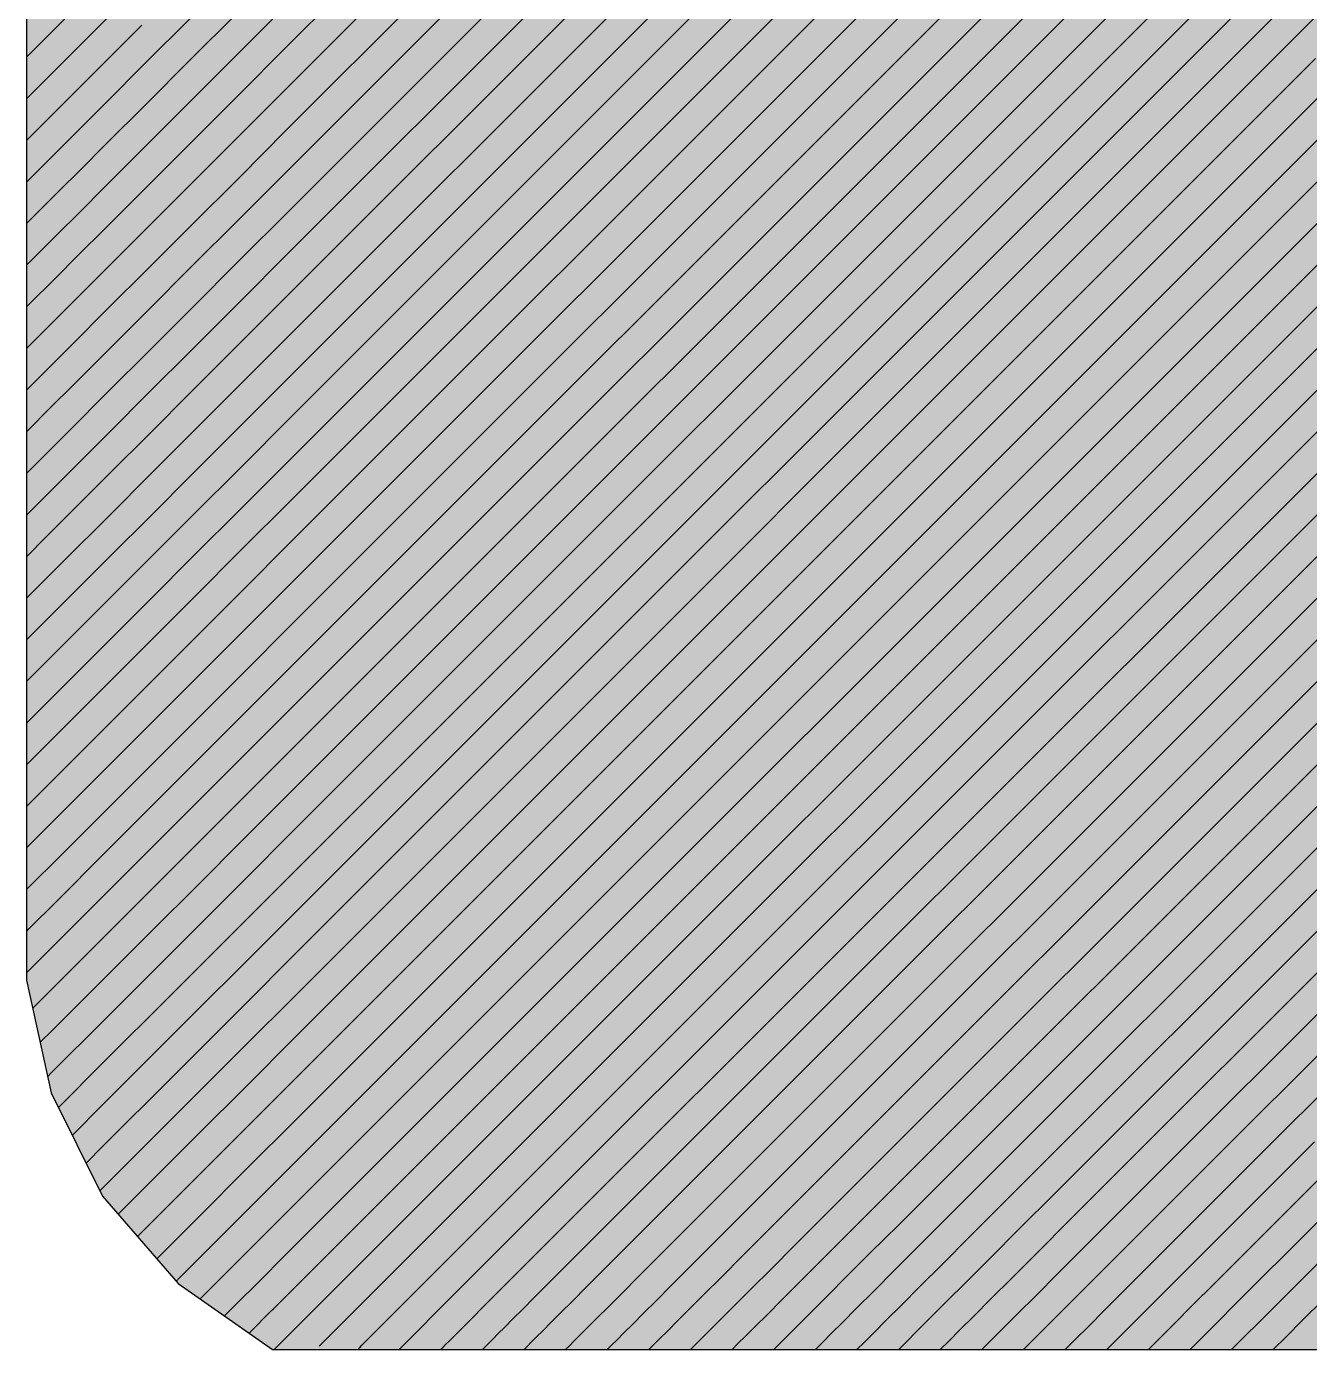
# Model space of a CAD drawing. Extents: x -15895 to 12929, y -2522 to 15173.
# Drawn here: x -8914.06 to -8903.16, y 11124.63 to 11135.87 of the extents above; entities that cross this region are included whole.
import ezdxf

# ---------------------------------------------------------------- set-up
doc = ezdxf.new("R2010")
doc.units = 0
doc.layers.add('MTH-CARIMBO-TXT1', color=1, linetype='Continuous')

msp = doc.modelspace()

# ---------------------------------------------------------------- linework, layer by layer
at = {"layer": 'MTH-CARIMBO-TXT1', "linetype": 'Continuous'}
for p, q in [((-8911.846, 11135.7), (-8907.101, 11140.445)), ((-8911.85, 11135.343), (-8906.941, 11140.251)), ((-8911.854, 11134.985), (-8906.782, 11140.057)), ((-8911.858, 11134.627), (-8906.622, 11139.863)), ((-8911.862, 11134.27), (-8906.463, 11139.669)), ((-8911.866, 11133.912), (-8906.303, 11139.475)), ((-8911.87, 11133.555), (-8906.144, 11139.281)), ((-8911.874, 11133.197), (-8905.984, 11139.087)), ((-8911.878, 11132.84), (-8905.825, 11138.893)), ((-8911.882, 11132.482), (-8905.665, 11138.699)), ((-8911.886, 11132.125), (-8905.506, 11138.505)), ((-8911.89, 11131.767), (-8905.346, 11138.311)), ((-8911.894, 11131.409), (-8905.187, 11138.116)), ((-8911.898, 11131.052), (-8905.027, 11137.922)), ((-8911.902, 11130.694), (-8904.868, 11137.728)), ((-8911.906, 11130.337), (-8904.708, 11137.534)), ((-8911.91, 11129.979), (-8904.549, 11137.34)), ((-8911.914, 11129.622), (-8904.389, 11137.146)), ((-8911.918, 11129.264), (-8904.23, 11136.952)), ((-8911.922, 11128.907), (-8904.07, 11136.758)), ((-8911.926, 11128.549), (-8903.911, 11136.564)), ((-8911.93, 11128.191), (-8903.751, 11136.37)), ((-8911.934, 11127.834), (-8903.592, 11136.176)), ((-8912.279, 11135.62), (-8911.842, 11136.058)), ((-8903.273, 11135.788), (-8902.913, 11136.147)), ((-8914.061, 11135.606), (-8913.701, 11135.966)), ((-8913.588, 11135.726), (-8913.368, 11135.945)), ((-8913.072, 11135.534), (-8912.654, 11135.952)), ((-8912.658, 11135.594), (-8912.289, 11135.964)), ((-8911.938, 11127.476), (-8903.432, 11135.982)), ((-8913.37, 11135.59), (-8913.082, 11135.878)), ((-8913.717, 11135.596), (-8913.588, 11135.726)), ((-8911.942, 11127.119), (-8903.273, 11135.788)), ((-8912.662, 11135.237), (-8912.279, 11135.62)), ((-8912.269, 11135.276), (-8911.846, 11135.7)), ((-8914.061, 11135.253), (-8913.717, 11135.596)), ((-8913.599, 11135.361), (-8913.37, 11135.59)), ((-8913.371, 11135.235), (-8913.072, 11135.534)), ((-8913.062, 11135.191), (-8912.658, 11135.594)), ((-8911.946, 11126.761), (-8903.113, 11135.594)), ((-8911.95, 11126.404), (-8902.954, 11135.4)), ((-8913.733, 11135.226), (-8913.599, 11135.361)), ((-8912.666, 11134.879), (-8912.269, 11135.276)), ((-8912.26, 11134.932), (-8911.85, 11135.343)), ((-8914.061, 11134.899), (-8913.733, 11135.226)), ((-8913.609, 11134.997), (-8913.371, 11135.235)), ((-8913.373, 11134.88), (-8913.062, 11135.191)), ((-8913.052, 11134.847), (-8912.662, 11135.237)), ((-8911.954, 11126.046), (-8902.794, 11135.206)), ((-8913.75, 11134.857), (-8913.609, 11134.997)), ((-8912.25, 11134.588), (-8911.854, 11134.985)), ((-8911.958, 11125.688), (-8902.635, 11135.012)), ((-8914.061, 11134.545), (-8913.75, 11134.857)), ((-8913.62, 11134.633), (-8913.373, 11134.88)), ((-8913.375, 11134.525), (-8913.052, 11134.847)), ((-8913.042, 11134.503), (-8912.666, 11134.879)), ((-8912.67, 11134.522), (-8912.26, 11134.932)), ((-8911.962, 11125.331), (-8902.475, 11134.818)), ((-8913.766, 11134.487), (-8913.62, 11134.633)), ((-8912.24, 11134.245), (-8911.858, 11134.627)), ((-8911.966, 11124.973), (-8902.316, 11134.623)), ((-8914.061, 11134.192), (-8913.766, 11134.487)), ((-8913.631, 11134.268), (-8913.375, 11134.525)), ((-8913.376, 11134.169), (-8913.042, 11134.503)), ((-8913.032, 11134.16), (-8912.67, 11134.522)), ((-8912.674, 11134.164), (-8912.25, 11134.588)), ((-8911.953, 11124.632), (-8902.156, 11134.429)), ((-8913.782, 11134.117), (-8913.631, 11134.268)), ((-8912.231, 11133.901), (-8911.862, 11134.27)), ((-8913.642, 11133.904), (-8913.376, 11134.169)), ((-8913.378, 11133.814), (-8913.032, 11134.16)), ((-8913.023, 11133.816), (-8912.674, 11134.164)), ((-8912.678, 11133.807), (-8912.24, 11134.245)), ((-8911.512, 11124.72), (-8901.997, 11134.235)), ((-8914.061, 11133.838), (-8913.782, 11134.117)), ((-8911.07, 11124.808), (-8901.837, 11134.041)), ((-8913.798, 11133.747), (-8913.642, 11133.904)), ((-8913.653, 11133.54), (-8913.378, 11133.814)), ((-8913.38, 11133.459), (-8913.023, 11133.816)), ((-8912.682, 11133.449), (-8912.231, 11133.901)), ((-8912.221, 11133.557), (-8911.866, 11133.912)), ((-8910.628, 11124.897), (-8901.678, 11133.847)), ((-8914.061, 11133.485), (-8913.798, 11133.747)), ((-8913.013, 11133.472), (-8912.678, 11133.807)), ((-8910.187, 11124.985), (-8901.518, 11133.653)), ((-8913.815, 11133.378), (-8913.653, 11133.54)), ((-8913.381, 11133.104), (-8913.013, 11133.472)), ((-8912.686, 11133.092), (-8912.221, 11133.557)), ((-8912.211, 11133.213), (-8911.87, 11133.555)), ((-8914.061, 11133.131), (-8913.815, 11133.378)), ((-8913.663, 11133.175), (-8913.38, 11133.459)), ((-8913.003, 11133.129), (-8912.682, 11133.449)), ((-8909.745, 11125.073), (-8901.359, 11133.459)), ((-8909.303, 11125.161), (-8901.199, 11133.265)), ((-8913.831, 11133.008), (-8913.663, 11133.175)), ((-8912.69, 11132.734), (-8912.211, 11133.213)), ((-8912.202, 11132.869), (-8911.874, 11133.197)), ((-8913.674, 11132.811), (-8913.381, 11133.104)), ((-8913.383, 11132.749), (-8913.003, 11133.129)), ((-8912.993, 11132.785), (-8912.686, 11133.092)), ((-8908.862, 11125.249), (-8901.04, 11133.071)), ((-8914.061, 11132.778), (-8913.831, 11133.008)), ((-8913.847, 11132.638), (-8913.674, 11132.811)), ((-8912.694, 11132.377), (-8912.202, 11132.869)), ((-8912.192, 11132.525), (-8911.878, 11132.84)), ((-8908.42, 11125.337), (-8900.88, 11132.877)), ((-8913.685, 11132.446), (-8913.383, 11132.749)), ((-8913.385, 11132.393), (-8912.993, 11132.785)), ((-8912.983, 11132.442), (-8912.69, 11132.734)), ((-8914.061, 11132.424), (-8913.847, 11132.638)), ((-8907.978, 11125.425), (-8900.721, 11132.683)), ((-8912.698, 11132.019), (-8912.192, 11132.525)), ((-8912.182, 11132.181), (-8911.882, 11132.482)), ((-8907.537, 11125.513), (-8900.561, 11132.489)), ((-8913.863, 11132.268), (-8913.685, 11132.446)), ((-8913.696, 11132.082), (-8913.385, 11132.393)), ((-8913.386, 11132.038), (-8912.983, 11132.442)), ((-8912.973, 11132.098), (-8912.694, 11132.377)), ((-8914.061, 11132.071), (-8913.863, 11132.268)), ((-8907.095, 11125.601), (-8900.402, 11132.295)), ((-8912.702, 11131.662), (-8912.182, 11132.181)), ((-8912.173, 11131.838), (-8911.886, 11132.125)), ((-8913.88, 11131.898), (-8913.696, 11132.082)), ((-8913.707, 11131.718), (-8913.386, 11132.038)), ((-8913.388, 11131.683), (-8912.973, 11132.098)), ((-8912.963, 11131.754), (-8912.698, 11132.019)), ((-8906.653, 11125.689), (-8900.242, 11132.101)), ((-8906.212, 11125.778), (-8900.083, 11131.907)), ((-8914.061, 11131.717), (-8913.88, 11131.898)), ((-8912.706, 11131.304), (-8912.173, 11131.838)), ((-8913.896, 11131.529), (-8913.707, 11131.718)), ((-8913.718, 11131.353), (-8913.388, 11131.683)), ((-8913.389, 11131.328), (-8912.963, 11131.754)), ((-8912.163, 11131.494), (-8911.89, 11131.767)), ((-8905.77, 11125.866), (-8899.923, 11131.713)), ((-8912.953, 11131.411), (-8912.702, 11131.662)), ((-8914.061, 11131.363), (-8913.896, 11131.529)), ((-8912.71, 11130.947), (-8912.163, 11131.494)), ((-8905.328, 11125.954), (-8899.764, 11131.519)), ((-8913.912, 11131.159), (-8913.718, 11131.353)), ((-8913.391, 11130.973), (-8912.953, 11131.411)), ((-8912.153, 11131.15), (-8911.894, 11131.409)), ((-8913.728, 11130.989), (-8913.389, 11131.328)), ((-8912.943, 11131.067), (-8912.706, 11131.304)), ((-8904.887, 11126.042), (-8899.604, 11131.324)), ((-8914.061, 11131.01), (-8913.912, 11131.159)), ((-8912.714, 11130.589), (-8912.153, 11131.15)), ((-8904.445, 11126.13), (-8899.445, 11131.13)), ((-8913.393, 11130.617), (-8912.943, 11131.067)), ((-8912.144, 11130.806), (-8911.898, 11131.052)), ((-8913.928, 11130.789), (-8913.728, 11130.989)), ((-8913.739, 11130.625), (-8913.391, 11130.973)), ((-8912.933, 11130.723), (-8912.71, 11130.947)), ((-8904.004, 11126.218), (-8899.285, 11130.936)), ((-8914.061, 11130.656), (-8913.928, 11130.789)), ((-8912.718, 11130.232), (-8912.144, 11130.806)), ((-8913.394, 11130.262), (-8912.933, 11130.723)), ((-8912.134, 11130.462), (-8911.902, 11130.694)), ((-8903.562, 11126.306), (-8899.126, 11130.742)), ((-8913.944, 11130.419), (-8913.739, 11130.625)), ((-8913.75, 11130.26), (-8913.393, 11130.617)), ((-8912.923, 11130.38), (-8912.714, 11130.589)), ((-8912.722, 11129.874), (-8912.134, 11130.462)), ((-8914.061, 11130.303), (-8913.944, 11130.419)), ((-8913.396, 11129.907), (-8912.923, 11130.38)), ((-8912.124, 11130.118), (-8911.906, 11130.337)), ((-8913.961, 11130.049), (-8913.75, 11130.26)), ((-8913.761, 11129.896), (-8913.394, 11130.262)), ((-8912.913, 11130.036), (-8912.718, 11130.232)), ((-8912.726, 11129.517), (-8912.124, 11130.118)), ((-8914.061, 11129.949), (-8913.961, 11130.049)), ((-8913.398, 11129.552), (-8912.913, 11130.036)), ((-8913.977, 11129.68), (-8913.761, 11129.896)), ((-8913.772, 11129.531), (-8913.396, 11129.907)), ((-8912.115, 11129.774), (-8911.91, 11129.979)), ((-8912.903, 11129.692), (-8912.722, 11129.874)), ((-8912.73, 11129.159), (-8912.115, 11129.774)), ((-8914.061, 11129.596), (-8913.977, 11129.68)), ((-8913.399, 11129.197), (-8912.903, 11129.692)), ((-8913.782, 11129.167), (-8913.398, 11129.552)), ((-8912.105, 11129.43), (-8911.914, 11129.622)), ((-8913.993, 11129.31), (-8913.772, 11129.531)), ((-8912.894, 11129.349), (-8912.726, 11129.517)), ((-8912.734, 11128.802), (-8912.105, 11129.43)), ((-8913.401, 11128.842), (-8912.894, 11129.349)), ((-8914.061, 11129.242), (-8913.993, 11129.31)), ((-8912.095, 11129.087), (-8911.918, 11129.264)), ((-8914.009, 11128.94), (-8913.782, 11129.167)), ((-8913.793, 11128.803), (-8913.399, 11129.197)), ((-8912.884, 11129.005), (-8912.73, 11129.159)), ((-8913.403, 11128.486), (-8912.884, 11129.005)), ((-8912.737, 11128.444), (-8912.095, 11129.087)), ((-8914.061, 11128.889), (-8914.009, 11128.94)), ((-8912.085, 11128.743), (-8911.922, 11128.907)), ((-8914.026, 11128.57), (-8913.793, 11128.803)), ((-8913.804, 11128.438), (-8913.401, 11128.842)), ((-8912.874, 11128.662), (-8912.734, 11128.802)), ((-8913.404, 11128.131), (-8912.874, 11128.662)), ((-8912.741, 11128.087), (-8912.085, 11128.743)), ((-8914.061, 11128.535), (-8914.026, 11128.57)), ((-8912.076, 11128.399), (-8911.926, 11128.549)), ((-8914.042, 11128.201), (-8913.804, 11128.438)), ((-8913.815, 11128.074), (-8913.403, 11128.486)), ((-8912.864, 11128.318), (-8912.737, 11128.444)), ((-8913.406, 11127.776), (-8912.864, 11128.318)), ((-8912.745, 11127.729), (-8912.076, 11128.399)), ((-8914.061, 11128.181), (-8914.042, 11128.201)), ((-8912.066, 11128.055), (-8911.93, 11128.191)), ((-8913.826, 11127.71), (-8913.404, 11128.131)), ((-8912.854, 11127.974), (-8912.741, 11128.087)), ((-8914.058, 11127.831), (-8913.815, 11128.074)), ((-8913.407, 11127.421), (-8912.854, 11127.974)), ((-8912.749, 11127.372), (-8912.066, 11128.055)), ((-8913.836, 11127.345), (-8913.406, 11127.776)), ((-8912.056, 11127.711), (-8911.934, 11127.834)), ((-8914.009, 11127.526), (-8913.826, 11127.71)), ((-8913.409, 11127.066), (-8912.844, 11127.631)), ((-8912.844, 11127.631), (-8912.745, 11127.729)), ((-8912.753, 11127.014), (-8912.056, 11127.711)), ((-8913.847, 11126.981), (-8913.407, 11127.421)), ((-8912.047, 11127.367), (-8911.938, 11127.476)), ((-8913.946, 11127.236), (-8913.836, 11127.345)), ((-8912.834, 11127.287), (-8912.749, 11127.372)), ((-8912.757, 11126.657), (-8912.047, 11127.367)), ((-8913.411, 11126.71), (-8912.834, 11127.287)), ((-8912.037, 11127.023), (-8911.942, 11127.119)), ((-8913.882, 11126.946), (-8913.847, 11126.981)), ((-8913.79, 11126.684), (-8913.409, 11127.066)), ((-8912.824, 11126.943), (-8912.753, 11127.014)), ((-8912.761, 11126.299), (-8912.037, 11127.023)), ((-8913.412, 11126.355), (-8912.824, 11126.943)), ((-8912.027, 11126.68), (-8911.946, 11126.761)), ((-8913.673, 11126.448), (-8913.411, 11126.71)), ((-8912.814, 11126.6), (-8912.757, 11126.657)), ((-8912.765, 11125.942), (-8912.027, 11126.68)), ((-8913.414, 11126), (-8912.814, 11126.6)), ((-8912.018, 11126.336), (-8911.95, 11126.404)), ((-8903.52, 11125.994), (-8903.12, 11126.394)), ((-8913.555, 11126.213), (-8913.412, 11126.355)), ((-8912.804, 11126.256), (-8912.761, 11126.299)), ((-8912.769, 11125.584), (-8912.018, 11126.336)), ((-8903.942, 11125.926), (-8903.562, 11126.306)), ((-8913.282, 11125.778), (-8912.804, 11126.256)), ((-8904.364, 11125.858), (-8904.004, 11126.218)), ((-8904.785, 11125.79), (-8904.445, 11126.13)), ((-8903.446, 11125.715), (-8903.098, 11126.062)), ((-8913.437, 11125.977), (-8913.414, 11126)), ((-8912.773, 11125.227), (-8912.008, 11125.992)), ((-8912.008, 11125.992), (-8911.954, 11126.046)), ((-8905.629, 11125.654), (-8905.328, 11125.954)), ((-8905.207, 11125.722), (-8904.887, 11126.042)), ((-8903.851, 11125.664), (-8903.52, 11125.994)), ((-8913.118, 11125.589), (-8912.794, 11125.913)), ((-8912.794, 11125.913), (-8912.765, 11125.942)), ((-8906.05, 11125.585), (-8905.77, 11125.866)), ((-8904.661, 11125.56), (-8904.364, 11125.858)), ((-8904.256, 11125.612), (-8903.942, 11125.926)), ((-8906.472, 11125.517), (-8906.212, 11125.778)), ((-8905.472, 11125.457), (-8905.207, 11125.722)), ((-8905.066, 11125.509), (-8904.785, 11125.79)), ((-8903.34, 11125.467), (-8903.04, 11125.767)), ((-8912.587, 11125.059), (-8911.998, 11125.648)), ((-8911.998, 11125.648), (-8911.958, 11125.688)), ((-8906.894, 11125.449), (-8906.653, 11125.689)), ((-8905.877, 11125.405), (-8905.629, 11125.654)), ((-8904.515, 11125.353), (-8904.256, 11125.612)), ((-8904.124, 11125.391), (-8903.851, 11125.664)), ((-8903.732, 11125.429), (-8903.446, 11125.715)), ((-8912.954, 11125.399), (-8912.784, 11125.569)), ((-8912.784, 11125.569), (-8912.769, 11125.584)), ((-8907.737, 11125.313), (-8907.537, 11125.513)), ((-8907.315, 11125.381), (-8907.095, 11125.601)), ((-8906.687, 11125.302), (-8906.472, 11125.517)), ((-8906.282, 11125.354), (-8906.05, 11125.585)), ((-8905.298, 11125.277), (-8905.066, 11125.509)), ((-8904.907, 11125.315), (-8904.661, 11125.56)), ((-8903.207, 11125.247), (-8902.949, 11125.505)), ((-8908.159, 11125.245), (-8907.978, 11125.425)), ((-8907.498, 11125.199), (-8907.315, 11125.381)), ((-8907.092, 11125.251), (-8906.894, 11125.449)), ((-8906.081, 11125.201), (-8905.877, 11125.405)), ((-8905.69, 11125.239), (-8905.472, 11125.457)), ((-8904.348, 11125.167), (-8904.124, 11125.391)), ((-8903.967, 11125.194), (-8903.732, 11125.429)), ((-8903.587, 11125.22), (-8903.34, 11125.467)), ((-8912.378, 11124.914), (-8911.989, 11125.304)), ((-8911.989, 11125.304), (-8911.962, 11125.331)), ((-8908.581, 11125.177), (-8908.42, 11125.337)), ((-8907.903, 11125.147), (-8907.737, 11125.313)), ((-8906.865, 11125.125), (-8906.687, 11125.302)), ((-8906.473, 11125.163), (-8906.282, 11125.354)), ((-8905.489, 11125.086), (-8905.298, 11125.277)), ((-8905.108, 11125.113), (-8904.907, 11125.315)), ((-8904.728, 11125.14), (-8904.515, 11125.353)), ((-8912.79, 11125.209), (-8912.774, 11125.225)), ((-8909.424, 11125.04), (-8909.303, 11125.161)), ((-8909.002, 11125.108), (-8908.862, 11125.249)), ((-8908.713, 11125.044), (-8908.581, 11125.177)), ((-8908.308, 11125.096), (-8908.159, 11125.245)), ((-8907.648, 11125.049), (-8907.498, 11125.199)), ((-8907.256, 11125.087), (-8907.092, 11125.251)), ((-8906.63, 11125.006), (-8906.473, 11125.163)), ((-8906.25, 11125.033), (-8906.081, 11125.201)), ((-8905.869, 11125.059), (-8905.69, 11125.239)), ((-8904.53, 11124.984), (-8904.348, 11125.167)), ((-8904.159, 11125.002), (-8903.967, 11125.194)), ((-8903.788, 11125.019), (-8903.587, 11125.22)), ((-8903.417, 11125.037), (-8903.207, 11125.247)), ((-8909.846, 11124.972), (-8909.745, 11125.073)), ((-8909.118, 11124.992), (-8909.002, 11125.108)), ((-8908.823, 11124.935), (-8908.713, 11125.044)), ((-8908.431, 11124.973), (-8908.308, 11125.096)), ((-8908.039, 11125.011), (-8907.903, 11125.147)), ((-8907.771, 11124.925), (-8907.648, 11125.049)), ((-8907.391, 11124.952), (-8907.256, 11125.087)), ((-8907.01, 11124.979), (-8906.865, 11125.125)), ((-8906.016, 11124.913), (-8905.869, 11125.059)), ((-8905.644, 11124.931), (-8905.489, 11125.086)), ((-8905.273, 11124.949), (-8905.108, 11125.113)), ((-8904.902, 11124.966), (-8904.728, 11125.14)), ((-8903.222, 11124.878), (-8903.045, 11125.055)), ((-8912.17, 11124.769), (-8911.979, 11124.96)), ((-8911.979, 11124.96), (-8911.966, 11124.973)), ((-8910.267, 11124.904), (-8910.187, 11124.985)), ((-8909.929, 11124.889), (-8909.846, 11124.972)), ((-8909.606, 11124.859), (-8909.524, 11124.941)), ((-8909.524, 11124.941), (-8909.424, 11125.04)), ((-8909.214, 11124.897), (-8909.118, 11124.992)), ((-8908.912, 11124.845), (-8908.823, 11124.935)), ((-8908.532, 11124.872), (-8908.431, 11124.973)), ((-8908.152, 11124.898), (-8908.039, 11125.011)), ((-8907.501, 11124.842), (-8907.391, 11124.952)), ((-8907.129, 11124.86), (-8907.01, 11124.979)), ((-8906.758, 11124.878), (-8906.63, 11125.006)), ((-8906.387, 11124.895), (-8906.25, 11125.033)), ((-8905.406, 11124.816), (-8905.273, 11124.949)), ((-8905.042, 11124.826), (-8904.902, 11124.966)), ((-8904.678, 11124.837), (-8904.53, 11124.984)), ((-8904.314, 11124.847), (-8904.159, 11125.002)), ((-8903.95, 11124.857), (-8903.788, 11125.019)), ((-8903.586, 11124.868), (-8903.417, 11125.037)), ((-8910.739, 11124.786), (-8910.689, 11124.836)), ((-8910.689, 11124.836), (-8910.628, 11124.897)), ((-8910.389, 11124.782), (-8910.334, 11124.837)), ((-8910.334, 11124.837), (-8910.267, 11124.904)), ((-8910.054, 11124.764), (-8909.997, 11124.82)), ((-8909.997, 11124.82), (-8909.929, 11124.889)), ((-8909.673, 11124.791), (-8909.606, 11124.859)), ((-8909.293, 11124.818), (-8909.214, 11124.897)), ((-8908.986, 11124.771), (-8908.912, 11124.845)), ((-8908.614, 11124.789), (-8908.532, 11124.872)), ((-8908.243, 11124.807), (-8908.152, 11124.898)), ((-8907.953, 11124.743), (-8907.872, 11124.825)), ((-8907.872, 11124.825), (-8907.771, 11124.925)), ((-8907.589, 11124.754), (-8907.501, 11124.842)), ((-8907.225, 11124.764), (-8907.129, 11124.86)), ((-8906.861, 11124.774), (-8906.758, 11124.878)), ((-8906.498, 11124.785), (-8906.387, 11124.895)), ((-8906.134, 11124.795), (-8906.016, 11124.913)), ((-8905.77, 11124.805), (-8905.644, 11124.931)), ((-8905.153, 11124.715), (-8905.042, 11124.826)), ((-8904.795, 11124.72), (-8904.678, 11124.837)), ((-8904.437, 11124.724), (-8904.314, 11124.847)), ((-8904.079, 11124.729), (-8903.95, 11124.857)), ((-8903.721, 11124.733), (-8903.586, 11124.868)), ((-8903.363, 11124.738), (-8903.222, 11124.878)), ((-8911.532, 11124.7), (-8911.512, 11124.72)), ((-8911.172, 11124.706), (-8911.144, 11124.734)), ((-8911.144, 11124.734), (-8911.111, 11124.768)), ((-8911.111, 11124.768), (-8911.07, 11124.808)), ((-8910.842, 11124.683), (-8910.814, 11124.71)), ((-8910.814, 11124.71), (-8910.78, 11124.744)), ((-8910.78, 11124.744), (-8910.739, 11124.786)), ((-8910.471, 11124.7), (-8910.434, 11124.737)), ((-8910.434, 11124.737), (-8910.389, 11124.782)), ((-8910.137, 11124.681), (-8910.1, 11124.718)), ((-8910.1, 11124.718), (-8910.054, 11124.764)), ((-8909.773, 11124.691), (-8909.728, 11124.736)), ((-8909.728, 11124.736), (-8909.673, 11124.791)), ((-8909.409, 11124.702), (-8909.357, 11124.754)), ((-8909.357, 11124.754), (-8909.293, 11124.818)), ((-8909.092, 11124.665), (-8909.045, 11124.712)), ((-8909.045, 11124.712), (-8908.986, 11124.771)), ((-8908.734, 11124.67), (-8908.681, 11124.723)), ((-8908.681, 11124.723), (-8908.614, 11124.789)), ((-8908.376, 11124.674), (-8908.317, 11124.733)), ((-8908.317, 11124.733), (-8908.243, 11124.807)), ((-8908.018, 11124.679), (-8907.953, 11124.743)), ((-8907.66, 11124.683), (-8907.589, 11124.754)), ((-8907.301, 11124.688), (-8907.225, 11124.764)), ((-8906.943, 11124.692), (-8906.861, 11124.774)), ((-8906.585, 11124.697), (-8906.498, 11124.785)), ((-8906.227, 11124.701), (-8906.134, 11124.795)), ((-8905.869, 11124.706), (-8905.77, 11124.805)), ((-8905.593, 11124.629), (-8905.511, 11124.71)), ((-8905.511, 11124.71), (-8905.406, 11124.816)), ((-8905.239, 11124.629), (-8905.153, 11124.715)), ((-8904.886, 11124.629), (-8904.795, 11124.72)), ((-8904.532, 11124.629), (-8904.437, 11124.724)), ((-8904.178, 11124.629), (-8904.079, 11124.729)), ((-8903.825, 11124.629), (-8903.721, 11124.733)), ((-8903.471, 11124.629), (-8903.363, 11124.738)), ((-8911.575, 11124.657), (-8911.564, 11124.668)), ((-8911.564, 11124.668), (-8911.549, 11124.683)), ((-8911.549, 11124.683), (-8911.532, 11124.7)), ((-8911.24, 11124.638), (-8911.228, 11124.65)), ((-8911.228, 11124.65), (-8911.213, 11124.665)), ((-8911.213, 11124.665), (-8911.195, 11124.684)), ((-8911.195, 11124.684), (-8911.172, 11124.706)), ((-8910.896, 11124.629), (-8910.882, 11124.643)), ((-8910.882, 11124.643), (-8910.864, 11124.66)), ((-8910.864, 11124.66), (-8910.842, 11124.683)), ((-8910.542, 11124.629), (-8910.524, 11124.647)), ((-8910.524, 11124.647), (-8910.501, 11124.671)), ((-8910.501, 11124.671), (-8910.471, 11124.7)), ((-8910.189, 11124.629), (-8910.166, 11124.652)), ((-8910.166, 11124.652), (-8910.137, 11124.681)), ((-8909.835, 11124.629), (-8909.808, 11124.656)), ((-8909.808, 11124.656), (-8909.773, 11124.691)), ((-8909.482, 11124.629), (-8909.45, 11124.661)), ((-8909.45, 11124.661), (-8909.409, 11124.702)), ((-8909.128, 11124.629), (-8909.092, 11124.665)), ((-8908.775, 11124.629), (-8908.734, 11124.67)), ((-8908.421, 11124.629), (-8908.376, 11124.674)), ((-8908.067, 11124.629), (-8908.018, 11124.679)), ((-8907.714, 11124.629), (-8907.66, 11124.683)), ((-8907.36, 11124.629), (-8907.301, 11124.688)), ((-8907.007, 11124.629), (-8906.943, 11124.692)), ((-8906.653, 11124.629), (-8906.585, 11124.697)), ((-8906.3, 11124.629), (-8906.227, 11124.701)), ((-8905.946, 11124.629), (-8905.869, 11124.706))]:
    msp.add_line(p, q, dxfattribs=at)
msp.add_lwpolyline([(-8914.061, 11143.556), (-8914.061, 11127.766), (-8913.852, 11126.808), (-8913.414, 11125.931), (-8912.773, 11125.19), (-8911.97, 11124.629), (-8892.292, 11124.629), (-8892.919, 11124.869), (-8893.527, 11125.154), (-8894.114, 11125.481), (-8894.675, 11125.849), (-8895.209, 11126.257), (-8895.713, 11126.701), (-8896.183, 11127.18), (-8896.618, 11127.691), (-8897.016, 11128.232), (-8897.374, 11128.801), (-8897.69, 11129.393), (-8897.964, 11130.006), (-8898.193, 11130.637), (-8898.376, 11131.283), (-8898.376, 11144.755)], dxfattribs=at)
for points in [[(-8905.284, 11150.101), (-8898.193, 11130.637), (-8904.523, 11150.242)], [(-8898.376, 11131.283), (-8903.749, 11150.275), (-8904.523, 11150.242)], [(-8898.376, 11131.283), (-8904.523, 11150.242), (-8898.193, 11130.637)], [(-8898.376, 11131.283), (-8902.978, 11150.2), (-8903.749, 11150.275)], [(-8905.284, 11150.101), (-8906.015, 11149.848), (-8897.964, 11130.006)], [(-8905.284, 11150.101), (-8897.964, 11130.006), (-8898.193, 11130.637)], [(-8907.047, 11149.35), (-8897.964, 11130.006), (-8906.015, 11149.848)], [(-8907.047, 11149.35), (-8908.051, 11148.798), (-8897.69, 11129.393)], [(-8907.047, 11149.35), (-8897.69, 11129.393), (-8897.964, 11130.006)], [(-8909.024, 11148.192), (-8897.69, 11129.393), (-8908.051, 11148.798)], [(-8909.963, 11147.536), (-8897.374, 11128.801), (-8909.024, 11148.192)], [(-8897.374, 11128.801), (-8897.69, 11129.393), (-8909.024, 11148.192)], [(-8910.866, 11146.83), (-8897.016, 11128.232), (-8909.963, 11147.536)], [(-8897.016, 11128.232), (-8897.374, 11128.801), (-8909.963, 11147.536)], [(-8911.729, 11146.077), (-8896.618, 11127.691), (-8910.866, 11146.83)], [(-8896.618, 11127.691), (-8897.016, 11128.232), (-8910.866, 11146.83)], [(-8912.551, 11145.279), (-8911.97, 11124.629), (-8911.729, 11146.077)], [(-8911.97, 11124.629), (-8896.618, 11127.691), (-8911.729, 11146.077)], [(-8913.329, 11144.437), (-8912.773, 11125.19), (-8912.551, 11145.279)], [(-8912.773, 11125.19), (-8911.97, 11124.629), (-8912.551, 11145.279)], [(-8914.061, 11143.556), (-8914.061, 11127.766), (-8913.329, 11144.437)], [(-8914.061, 11127.766), (-8913.852, 11126.808), (-8913.329, 11144.437)], [(-8913.852, 11126.808), (-8913.414, 11125.931), (-8913.329, 11144.437)], [(-8913.414, 11125.931), (-8912.773, 11125.19), (-8913.329, 11144.437)], [(-8896.183, 11127.18), (-8896.618, 11127.691), (-8911.97, 11124.629)], [(-8895.713, 11126.701), (-8896.183, 11127.18), (-8911.97, 11124.629)], [(-8895.209, 11126.257), (-8895.713, 11126.701), (-8911.97, 11124.629)], [(-8894.675, 11125.849), (-8895.209, 11126.257), (-8911.97, 11124.629)], [(-8894.114, 11125.481), (-8894.675, 11125.849), (-8911.97, 11124.629)], [(-8893.527, 11125.154), (-8894.114, 11125.481), (-8911.97, 11124.629)], [(-8892.919, 11124.869), (-8893.527, 11125.154), (-8911.97, 11124.629)], [(-8892.292, 11124.629), (-8892.919, 11124.869), (-8911.97, 11124.629)]]:
    msp.add_solid(points, dxfattribs=at)

doc.saveas('drawing.dxf')
